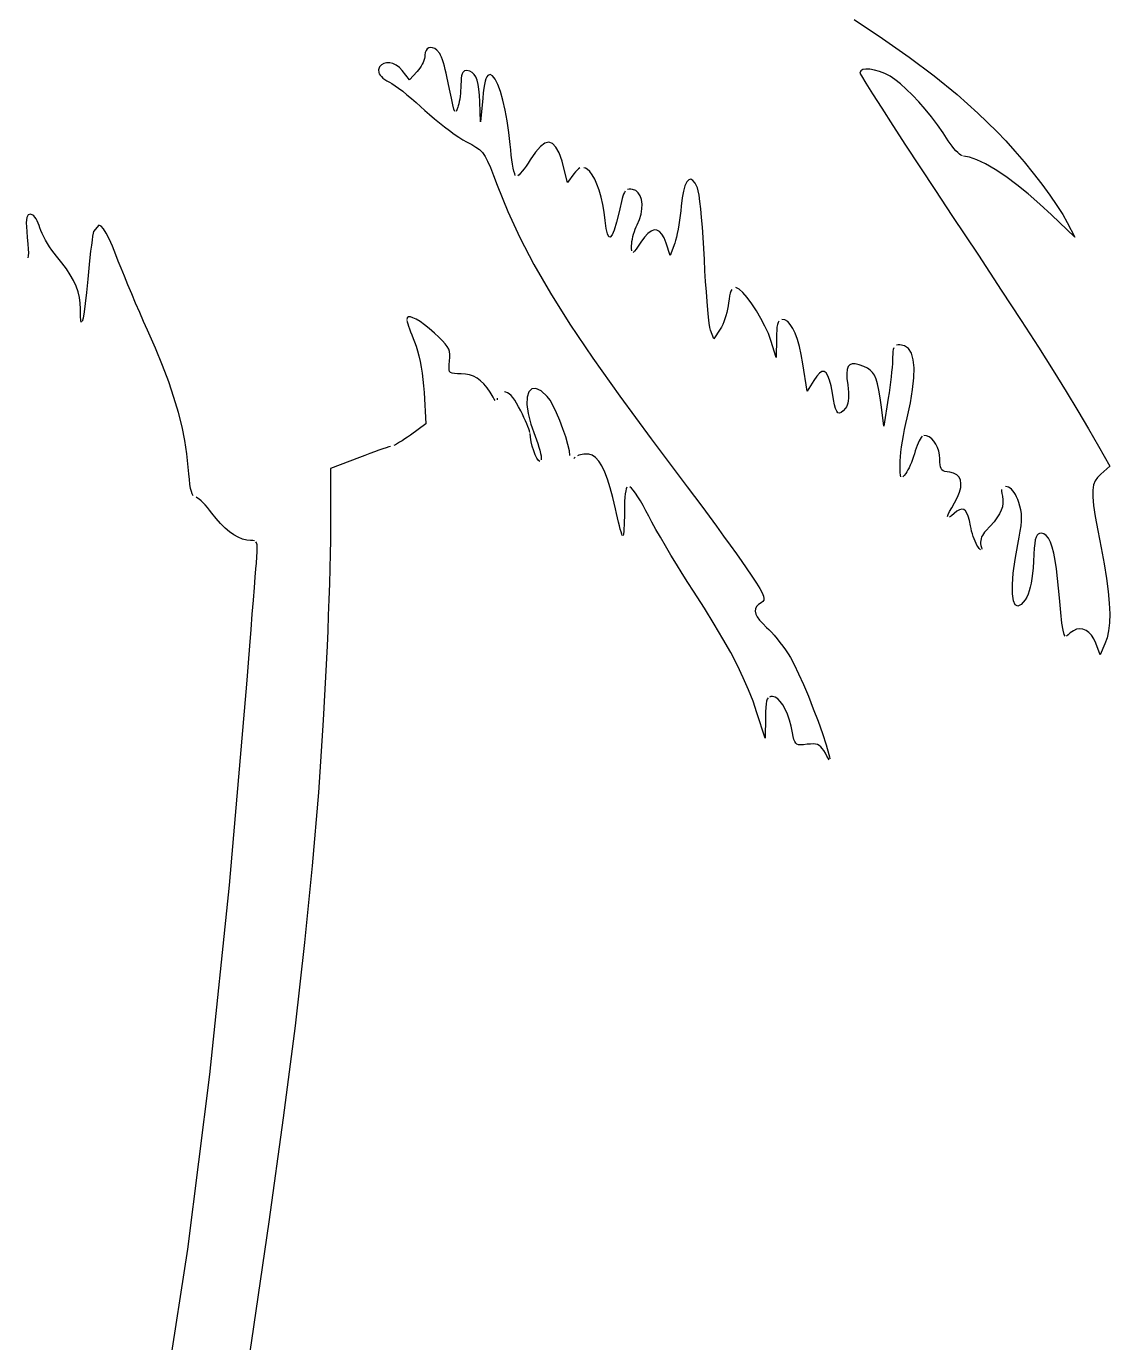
# Model space of a CAD drawing. Extents: x -128 to 128, y -84 to 84.
# Drawn here: x -106.84 to -87.99, y 11.68 to 34.58 of the extents above; entities that cross this region are included whole.
import ezdxf

# ---------------------------------------------------------------- set-up
doc = ezdxf.new("R2010")
doc.units = 0
doc.header["$MEASUREMENT"] = 0
doc.layers.get('0').update_dxf_attribs({"linetype": 'CONTINUOUS'})

msp = doc.modelspace()

# ---------------------------------------------------------------- linework, layer by layer
for p, q in [((-92.438, 34.701), (-91.945, 34.373)), ((-91.945, 34.373), (-91.481, 34.046)), ((-99.903, 34.125), (-99.908, 34.078)), ((-99.889, 34.162), (-99.903, 34.125)), ((-99.868, 34.189), (-99.889, 34.162)), ((-99.841, 34.206), (-99.868, 34.189)), ((-99.81, 34.214), (-99.841, 34.206)), ((-99.775, 34.21), (-99.81, 34.214)), ((-99.738, 34.195), (-99.775, 34.21)), ((-99.701, 34.17), (-99.738, 34.195)), ((-99.651, 34.112), (-99.701, 34.17)), ((-100.666, 33.914), (-100.697, 33.876)), ((-100.624, 33.938), (-100.666, 33.914)), ((-100.575, 33.95), (-100.624, 33.938)), ((-100.521, 33.948), (-100.575, 33.95)), ((-100.464, 33.933), (-100.521, 33.948)), ((-100.407, 33.905), (-100.464, 33.933)), ((-100.352, 33.865), (-100.407, 33.905)), ((-99.956, 33.922), (-99.974, 33.888)), ((-99.939, 33.956), (-99.956, 33.922)), ((-99.926, 33.989), (-99.939, 33.956)), ((-99.916, 34.021), (-99.926, 33.989)), ((-99.91, 34.051), (-99.916, 34.021)), ((-99.908, 34.078), (-99.91, 34.051)), ((-99.636, 34.082), (-99.651, 34.112)), ((-99.62, 34.044), (-99.636, 34.082)), ((-99.603, 33.998), (-99.62, 34.044)), ((-99.586, 33.947), (-99.603, 33.998)), ((-99.57, 33.891), (-99.586, 33.947)), ((-91.481, 34.046), (-91.049, 33.719)), ((-100.697, 33.876), (-100.715, 33.826)), ((-100.715, 33.826), (-100.712, 33.779)), ((-100.712, 33.779), (-100.702, 33.755)), ((-100.702, 33.755), (-100.686, 33.731)), ((-100.686, 33.731), (-100.665, 33.707)), ((-100.665, 33.707), (-100.638, 33.683)), ((-100.638, 33.683), (-100.606, 33.659)), ((-100.302, 33.812), (-100.352, 33.865)), ((-100.177, 33.653), (-100.302, 33.812)), ((-100.042, 33.797), (-100.177, 33.653)), ((-100.018, 33.825), (-100.042, 33.797)), ((-99.995, 33.856), (-100.018, 33.825)), ((-99.974, 33.888), (-99.995, 33.856)), ((-99.553, 33.831), (-99.57, 33.891)), ((-99.538, 33.769), (-99.553, 33.831)), ((-99.525, 33.707), (-99.538, 33.769)), ((-99.481, 33.492), (-99.525, 33.707)), ((-99.275, 33.678), (-99.279, 33.626)), ((-99.27, 33.72), (-99.275, 33.678)), ((-99.262, 33.754), (-99.27, 33.72)), ((-99.251, 33.78), (-99.262, 33.754)), ((-99.221, 33.808), (-99.251, 33.78)), ((-99.177, 33.812), (-99.221, 33.808)), ((-99.129, 33.8), (-99.177, 33.812)), ((-99.088, 33.778), (-99.129, 33.8)), ((-99.053, 33.745), (-99.088, 33.778)), ((-99.024, 33.701), (-99.053, 33.745)), ((-99, 33.644), (-99.024, 33.701)), ((-98.847, 33.671), (-98.861, 33.628)), ((-98.832, 33.704), (-98.847, 33.671)), ((-98.815, 33.726), (-98.832, 33.704)), ((-98.774, 33.743), (-98.815, 33.726)), ((-98.73, 33.722), (-98.774, 33.743)), ((-98.685, 33.663), (-98.73, 33.722)), ((-98.639, 33.569), (-98.685, 33.663)), ((-92.325, 33.807), (-92.338, 33.77)), ((-92.338, 33.77), (-92.312, 33.719)), ((-92.289, 33.829), (-92.325, 33.807)), ((-92.312, 33.719), (-92.237, 33.595)), ((-92.234, 33.839), (-92.289, 33.829)), ((-92.165, 33.836), (-92.234, 33.839)), ((-92.084, 33.821), (-92.165, 33.836)), ((-91.996, 33.795), (-92.084, 33.821)), ((-91.905, 33.759), (-91.996, 33.795)), ((-91.815, 33.713), (-91.905, 33.759)), ((-91.73, 33.658), (-91.815, 33.713)), ((-91.049, 33.719), (-90.649, 33.394)), ((-100.606, 33.659), (-100.569, 33.635)), ((-100.569, 33.635), (-100.526, 33.612)), ((-100.526, 33.612), (-100.482, 33.586)), ((-100.482, 33.586), (-100.428, 33.55)), ((-100.428, 33.55), (-100.365, 33.505)), ((-100.365, 33.505), (-100.295, 33.452)), ((-100.295, 33.452), (-100.22, 33.393)), ((-99.447, 33.33), (-99.481, 33.492)), ((-99.286, 33.465), (-99.29, 33.414)), ((-99.283, 33.515), (-99.286, 33.465)), ((-99.281, 33.564), (-99.283, 33.515)), ((-99.279, 33.626), (-99.281, 33.564)), ((-98.981, 33.573), (-99, 33.644)), ((-98.967, 33.488), (-98.981, 33.573)), ((-98.957, 33.387), (-98.967, 33.488)), ((-98.884, 33.506), (-98.894, 33.426)), ((-98.873, 33.573), (-98.884, 33.506)), ((-98.861, 33.628), (-98.873, 33.573)), ((-98.593, 33.446), (-98.639, 33.569)), ((-98.55, 33.297), (-98.593, 33.446)), ((-92.237, 33.595), (-92.118, 33.406)), ((-91.635, 33.583), (-91.73, 33.658)), ((-91.532, 33.491), (-91.635, 33.583)), ((-91.424, 33.385), (-91.532, 33.491)), ((-100.22, 33.393), (-100.142, 33.328)), ((-100.142, 33.328), (-100.063, 33.26)), ((-100.063, 33.26), (-99.984, 33.19)), ((-99.422, 33.214), (-99.447, 33.33)), ((-99.404, 33.139), (-99.422, 33.214)), ((-99.319, 33.236), (-99.328, 33.202)), ((-99.31, 33.275), (-99.319, 33.236)), ((-99.303, 33.318), (-99.31, 33.275)), ((-99.296, 33.365), (-99.303, 33.318)), ((-99.29, 33.414), (-99.296, 33.365)), ((-98.951, 33.27), (-98.957, 33.387)), ((-98.939, 32.923), (-98.951, 33.27)), ((-98.903, 33.333), (-98.939, 32.923)), ((-98.894, 33.426), (-98.903, 33.333)), ((-98.511, 33.126), (-98.55, 33.297)), ((-92.118, 33.406), (-91.96, 33.158)), ((-91.314, 33.267), (-91.424, 33.385)), ((-91.204, 33.14), (-91.314, 33.267)), ((-90.649, 33.394), (-90.285, 33.072)), ((-99.984, 33.19), (-99.907, 33.119)), ((-99.907, 33.119), (-99.828, 33.048)), ((-99.828, 33.048), (-99.744, 32.975)), ((-99.744, 32.975), (-99.657, 32.903)), ((-99.39, 33.099), (-99.404, 33.139)), ((-99.354, 33.132), (-99.367, 33.102)), ((-99.337, 33.175), (-99.354, 33.132)), ((-99.328, 33.202), (-99.337, 33.175)), ((-98.475, 32.938), (-98.511, 33.126)), ((-91.96, 33.158), (-91.767, 32.859)), ((-91.095, 33.007), (-91.204, 33.14)), ((-90.99, 32.869), (-91.095, 33.007)), ((-90.285, 33.072), (-89.956, 32.755)), ((-99.657, 32.903), (-99.569, 32.834)), ((-99.569, 32.834), (-99.482, 32.768)), ((-99.482, 32.768), (-99.398, 32.707)), ((-98.446, 32.737), (-98.475, 32.938)), ((-91.767, 32.859), (-91.544, 32.516)), ((-90.891, 32.73), (-90.99, 32.869)), ((-89.956, 32.755), (-89.802, 32.592)), ((-99.398, 32.707), (-99.319, 32.654)), ((-99.319, 32.654), (-99.247, 32.609)), ((-99.247, 32.609), (-99.185, 32.574)), ((-99.185, 32.574), (-99.094, 32.526)), ((-99.094, 32.526), (-99.02, 32.483)), ((-98.424, 32.528), (-98.446, 32.737)), ((-98.415, 32.434), (-98.424, 32.528)), ((-97.822, 32.551), (-97.898, 32.493)), ((-97.752, 32.569), (-97.822, 32.551)), ((-97.688, 32.546), (-97.752, 32.569)), ((-97.629, 32.483), (-97.688, 32.546)), ((-90.801, 32.592), (-90.891, 32.73)), ((-90.769, 32.544), (-90.801, 32.592)), ((-90.736, 32.498), (-90.769, 32.544)), ((-89.802, 32.592), (-89.642, 32.413)), ((-99.02, 32.483), (-98.96, 32.438)), ((-98.96, 32.438), (-98.908, 32.385)), ((-98.908, 32.385), (-98.862, 32.32)), ((-98.862, 32.32), (-98.817, 32.236)), ((-98.405, 32.344), (-98.415, 32.434)), ((-98.393, 32.261), (-98.405, 32.344)), ((-97.982, 32.395), (-98.074, 32.258)), ((-97.898, 32.493), (-97.982, 32.395)), ((-97.574, 32.379), (-97.629, 32.483)), ((-97.522, 32.234), (-97.574, 32.379)), ((-91.544, 32.516), (-91.294, 32.136)), ((-90.703, 32.457), (-90.736, 32.498)), ((-90.67, 32.419), (-90.703, 32.457)), ((-90.638, 32.387), (-90.67, 32.419)), ((-90.608, 32.36), (-90.638, 32.387)), ((-90.581, 32.341), (-90.608, 32.36)), ((-90.557, 32.328), (-90.581, 32.341)), ((-90.433, 32.308), (-90.537, 32.324)), ((-90.304, 32.262), (-90.433, 32.308)), ((-89.642, 32.413), (-89.481, 32.223)), ((-98.817, 32.236), (-98.769, 32.128)), ((-98.769, 32.128), (-98.714, 31.99)), ((-98.382, 32.184), (-98.393, 32.261)), ((-98.37, 32.117), (-98.382, 32.184)), ((-98.358, 32.061), (-98.37, 32.117)), ((-98.346, 32.017), (-98.358, 32.061)), ((-98.213, 32.061), (-98.243, 32.026)), ((-98.18, 32.102), (-98.213, 32.061)), ((-98.146, 32.149), (-98.18, 32.102)), ((-98.11, 32.201), (-98.146, 32.149)), ((-98.074, 32.258), (-98.11, 32.201)), ((-97.472, 32.047), (-97.522, 32.234)), ((-97.259, 32.082), (-97.285, 32.052)), ((-97.235, 32.103), (-97.259, 32.082)), ((-97.212, 32.118), (-97.235, 32.103)), ((-97.116, 32.113), (-97.142, 32.123)), ((-97.087, 32.097), (-97.116, 32.113)), ((-97.041, 32.058), (-97.087, 32.097)), ((-91.294, 32.136), (-91.024, 31.727)), ((-90.153, 32.188), (-90.304, 32.262)), ((-89.985, 32.089), (-90.153, 32.188)), ((-89.802, 31.968), (-89.985, 32.089)), ((-89.481, 32.223), (-89.323, 32.028)), ((-98.714, 31.99), (-98.648, 31.817)), ((-98.335, 31.987), (-98.346, 32.017)), ((-98.27, 32), (-98.293, 31.981)), ((-98.243, 32.026), (-98.27, 32)), ((-97.429, 31.865), (-97.472, 32.047)), ((-97.315, 32.015), (-97.429, 31.865)), ((-97.285, 32.052), (-97.315, 32.015)), ((-96.997, 32.001), (-97.041, 32.058)), ((-96.954, 31.926), (-96.997, 32.001)), ((-96.914, 31.835), (-96.954, 31.926)), ((-96.877, 31.73), (-96.914, 31.835)), ((-95.352, 31.875), (-95.383, 31.81)), ((-95.318, 31.913), (-95.352, 31.875)), ((-95.282, 31.923), (-95.318, 31.913)), ((-95.244, 31.903), (-95.282, 31.923)), ((-95.205, 31.852), (-95.244, 31.903)), ((-95.166, 31.771), (-95.205, 31.852)), ((-89.609, 31.826), (-89.802, 31.968)), ((-89.323, 32.028), (-89.172, 31.834)), ((-89.172, 31.834), (-89.034, 31.645)), ((-98.648, 31.817), (-98.464, 31.363)), ((-96.843, 31.613), (-96.877, 31.73)), ((-96.814, 31.485), (-96.843, 31.613)), ((-96.463, 31.629), (-96.474, 31.587)), ((-96.451, 31.664), (-96.463, 31.629)), ((-96.437, 31.692), (-96.451, 31.664)), ((-96.422, 31.714), (-96.437, 31.692)), ((-96.357, 31.747), (-96.382, 31.741)), ((-96.328, 31.747), (-96.357, 31.747)), ((-96.294, 31.744), (-96.328, 31.747)), ((-96.239, 31.726), (-96.294, 31.744)), ((-96.195, 31.688), (-96.239, 31.726)), ((-96.162, 31.635), (-96.195, 31.688)), ((-96.141, 31.568), (-96.162, 31.635)), ((-95.409, 31.717), (-95.431, 31.598)), ((-95.383, 31.81), (-95.409, 31.717)), ((-95.153, 31.722), (-95.166, 31.771)), ((-95.138, 31.643), (-95.153, 31.722)), ((-95.124, 31.537), (-95.138, 31.643)), ((-91.024, 31.727), (-90.738, 31.294)), ((-89.409, 31.666), (-89.609, 31.826)), ((-89.206, 31.49), (-89.409, 31.666)), ((-89.034, 31.645), (-88.912, 31.468)), ((-96.79, 31.349), (-96.814, 31.485)), ((-96.474, 31.587), (-96.528, 31.355)), ((-96.146, 31.316), (-96.132, 31.406)), ((-96.13, 31.491), (-96.141, 31.568)), ((-96.132, 31.406), (-96.13, 31.491)), ((-95.455, 31.374), (-95.465, 31.292)), ((-95.448, 31.453), (-95.455, 31.374)), ((-95.431, 31.598), (-95.448, 31.453)), ((-95.109, 31.406), (-95.124, 31.537)), ((-95.094, 31.256), (-95.109, 31.406)), ((-89.003, 31.302), (-89.206, 31.49)), ((-88.912, 31.468), (-88.81, 31.307)), ((-106.842, 31.216), (-106.844, 31.163)), ((-106.844, 31.163), (-106.841, 31.096)), ((-106.836, 31.255), (-106.842, 31.216)), ((-106.813, 31.302), (-106.836, 31.255)), ((-106.771, 31.314), (-106.813, 31.302)), ((-106.733, 31.3), (-106.771, 31.314)), ((-106.713, 31.283), (-106.733, 31.3)), ((-106.693, 31.26), (-106.713, 31.283)), ((-106.674, 31.231), (-106.693, 31.26)), ((-106.655, 31.198), (-106.674, 31.231)), ((-106.637, 31.161), (-106.655, 31.198)), ((-106.62, 31.119), (-106.637, 31.161)), ((-98.464, 31.363), (-98.255, 30.908)), ((-96.771, 31.206), (-96.79, 31.349)), ((-96.753, 31.067), (-96.771, 31.206)), ((-96.575, 31.173), (-96.617, 31.039)), ((-96.528, 31.355), (-96.575, 31.173)), ((-96.213, 31.132), (-96.173, 31.224)), ((-96.173, 31.224), (-96.146, 31.316)), ((-95.477, 31.21), (-95.49, 31.13)), ((-95.465, 31.292), (-95.477, 31.21)), ((-95.08, 31.089), (-95.094, 31.256)), ((-90.738, 31.294), (-90.278, 30.601)), ((-88.602, 30.914), (-89.003, 31.302)), ((-88.81, 31.307), (-88.733, 31.17)), ((-88.733, 31.17), (-88.602, 30.914)), ((-106.841, 31.096), (-106.836, 31.012)), ((-106.836, 31.012), (-106.827, 30.911)), ((-106.606, 31.075), (-106.62, 31.119)), ((-106.589, 31.028), (-106.606, 31.075)), ((-106.567, 30.976), (-106.589, 31.028)), ((-106.54, 30.92), (-106.567, 30.976)), ((-106.509, 30.862), (-106.54, 30.92)), ((-105.69, 30.931), (-105.7, 30.86)), ((-105.681, 30.983), (-105.69, 30.931)), ((-105.674, 31.015), (-105.681, 30.983)), ((-105.582, 31.123), (-105.674, 31.015)), ((-105.543, 31.104), (-105.582, 31.123)), ((-105.5, 31.058), (-105.543, 31.104)), ((-105.452, 30.986), (-105.5, 31.058)), ((-105.4, 30.886), (-105.452, 30.986)), ((-96.733, 30.971), (-96.753, 31.067)), ((-96.71, 30.92), (-96.733, 30.971)), ((-96.683, 30.913), (-96.71, 30.92)), ((-96.652, 30.953), (-96.683, 30.913)), ((-96.617, 31.039), (-96.652, 30.953)), ((-96.298, 30.881), (-96.289, 30.924)), ((-96.289, 30.924), (-96.277, 30.969)), ((-96.277, 30.969), (-96.263, 31.012)), ((-96.263, 31.012), (-96.248, 31.055)), ((-96.248, 31.055), (-96.231, 31.095)), ((-96.231, 31.095), (-96.213, 31.132)), ((-96.086, 30.915), (-96.149, 30.83)), ((-96.027, 30.979), (-96.086, 30.915)), ((-95.972, 31.02), (-96.027, 30.979)), ((-95.92, 31.04), (-95.972, 31.02)), ((-95.872, 31.038), (-95.92, 31.04)), ((-95.828, 31.014), (-95.872, 31.038)), ((-95.786, 30.968), (-95.828, 31.014)), ((-95.748, 30.901), (-95.786, 30.968)), ((-95.533, 30.915), (-95.548, 30.858)), ((-95.518, 30.98), (-95.533, 30.915)), ((-95.503, 31.052), (-95.518, 30.98)), ((-95.49, 31.13), (-95.503, 31.052)), ((-95.067, 30.909), (-95.08, 31.089)), ((-106.827, 30.911), (-106.817, 30.798)), ((-106.817, 30.798), (-106.81, 30.708)), ((-106.81, 30.708), (-106.808, 30.64)), ((-106.475, 30.803), (-106.509, 30.862)), ((-106.438, 30.745), (-106.475, 30.803)), ((-106.4, 30.688), (-106.438, 30.745)), ((-106.36, 30.635), (-106.4, 30.688)), ((-105.711, 30.773), (-105.724, 30.673)), ((-105.7, 30.86), (-105.711, 30.773)), ((-105.344, 30.759), (-105.4, 30.886)), ((-105.284, 30.605), (-105.344, 30.759)), ((-98.255, 30.908), (-98.011, 30.439)), ((-96.312, 30.767), (-96.31, 30.801)), ((-96.312, 30.715), (-96.312, 30.767)), ((-96.31, 30.676), (-96.312, 30.715)), ((-96.31, 30.801), (-96.306, 30.84)), ((-96.306, 30.84), (-96.298, 30.881)), ((-96.235, 30.706), (-96.264, 30.669)), ((-96.198, 30.759), (-96.235, 30.706)), ((-96.149, 30.83), (-96.198, 30.759)), ((-95.713, 30.812), (-95.748, 30.901)), ((-95.64, 30.593), (-95.713, 30.812)), ((-95.562, 30.812), (-95.64, 30.593)), ((-95.548, 30.858), (-95.562, 30.812)), ((-95.055, 30.72), (-95.067, 30.909)), ((-95.045, 30.524), (-95.055, 30.72)), ((-106.81, 30.591), (-106.818, 30.558)), ((-106.808, 30.64), (-106.81, 30.591)), ((-106.321, 30.586), (-106.36, 30.635)), ((-106.227, 30.471), (-106.321, 30.586)), ((-106.146, 30.363), (-106.227, 30.471)), ((-105.736, 30.561), (-105.749, 30.44)), ((-105.724, 30.673), (-105.736, 30.561)), ((-105.244, 30.499), (-105.284, 30.605)), ((-105.195, 30.374), (-105.244, 30.499)), ((-96.264, 30.669), (-96.284, 30.648)), ((-95.035, 30.33), (-95.045, 30.524)), ((-90.278, 30.601), (-89.879, 29.995)), ((-106.078, 30.258), (-106.146, 30.363)), ((-106.021, 30.158), (-106.078, 30.258)), ((-105.762, 30.313), (-105.775, 30.182)), ((-105.749, 30.44), (-105.762, 30.313)), ((-105.138, 30.235), (-105.195, 30.374)), ((-105.076, 30.084), (-105.138, 30.235)), ((-98.011, 30.439), (-97.724, 29.942)), ((-95.024, 30.141), (-95.035, 30.33)), ((-105.976, 30.06), (-106.021, 30.158)), ((-105.942, 29.963), (-105.976, 30.06)), ((-105.775, 30.182), (-105.797, 29.952)), ((-105.01, 29.927), (-105.076, 30.084)), ((-95.011, 29.963), (-95.024, 30.141)), ((-94.57, 30.004), (-94.584, 29.976)), ((-94.442, 30.012), (-94.496, 30.04)), ((-94.376, 29.952), (-94.442, 30.012)), ((-105.919, 29.865), (-105.942, 29.963)), ((-105.905, 29.767), (-105.919, 29.865)), ((-105.797, 29.952), (-105.819, 29.762)), ((-104.941, 29.766), (-105.01, 29.927)), ((-97.724, 29.942), (-97.385, 29.404)), ((-94.999, 29.797), (-95.011, 29.963)), ((-94.986, 29.649), (-94.999, 29.797)), ((-94.624, 29.773), (-94.631, 29.719)), ((-94.615, 29.838), (-94.624, 29.773)), ((-94.606, 29.893), (-94.615, 29.838)), ((-94.596, 29.939), (-94.606, 29.893)), ((-94.584, 29.976), (-94.596, 29.939)), ((-94.3, 29.864), (-94.376, 29.952)), ((-94.22, 29.756), (-94.3, 29.864)), ((-89.879, 29.995), (-89.533, 29.466)), ((-105.9, 29.667), (-105.905, 29.767)), ((-105.898, 29.538), (-105.9, 29.667)), ((-105.838, 29.613), (-105.856, 29.507)), ((-105.819, 29.762), (-105.838, 29.613)), ((-104.871, 29.605), (-104.941, 29.766)), ((-104.802, 29.448), (-104.871, 29.605)), ((-94.973, 29.522), (-94.986, 29.649)), ((-94.671, 29.548), (-94.688, 29.493)), ((-94.655, 29.605), (-94.671, 29.548)), ((-94.642, 29.662), (-94.655, 29.605)), ((-94.631, 29.719), (-94.642, 29.662)), ((-94.139, 29.633), (-94.22, 29.756)), ((-94.061, 29.501), (-94.139, 29.633)), ((-105.893, 29.459), (-105.898, 29.538)), ((-105.883, 29.428), (-105.893, 29.459)), ((-105.856, 29.507), (-105.871, 29.445)), ((-104.735, 29.298), (-104.802, 29.448)), ((-100.216, 29.512), (-100.223, 29.482)), ((-100.221, 29.466), (-100.215, 29.442)), ((-100.195, 29.528), (-100.216, 29.512)), ((-100.215, 29.442), (-100.205, 29.408)), ((-100.205, 29.408), (-100.191, 29.368)), ((-100.161, 29.528), (-100.195, 29.528)), ((-100.191, 29.368), (-100.175, 29.321)), ((-100.175, 29.321), (-100.157, 29.269)), ((-100.116, 29.514), (-100.161, 29.528)), ((-100.059, 29.487), (-100.116, 29.514)), ((-99.993, 29.446), (-100.059, 29.487)), ((-99.918, 29.392), (-99.993, 29.446)), ((-99.834, 29.325), (-99.918, 29.392)), ((-99.744, 29.247), (-99.834, 29.325)), ((-97.385, 29.404), (-96.986, 28.811)), ((-94.96, 29.418), (-94.973, 29.522)), ((-94.948, 29.342), (-94.96, 29.418)), ((-94.937, 29.297), (-94.948, 29.342)), ((-94.768, 29.316), (-94.88, 29.144)), ((-94.748, 29.351), (-94.768, 29.316)), ((-94.727, 29.393), (-94.748, 29.351)), ((-94.707, 29.441), (-94.727, 29.393)), ((-94.688, 29.493), (-94.707, 29.441)), ((-93.991, 29.367), (-94.061, 29.501)), ((-93.931, 29.236), (-93.991, 29.367)), ((-93.782, 29.35), (-93.787, 29.296)), ((-93.774, 29.394), (-93.782, 29.35)), ((-93.764, 29.429), (-93.774, 29.394)), ((-93.751, 29.454), (-93.764, 29.429)), ((-93.645, 29.475), (-93.695, 29.485)), ((-93.596, 29.445), (-93.645, 29.475)), ((-93.55, 29.396), (-93.596, 29.445)), ((-93.507, 29.328), (-93.55, 29.396)), ((-93.466, 29.242), (-93.507, 29.328)), ((-89.533, 29.466), (-89.234, 29.003)), ((-104.596, 28.983), (-104.735, 29.298)), ((-100.157, 29.269), (-100.136, 29.213)), ((-100.136, 29.213), (-100.113, 29.154)), ((-100.113, 29.154), (-100.09, 29.093)), ((-100.09, 29.093), (-100.063, 29.019)), ((-99.665, 29.175), (-99.744, 29.247)), ((-99.602, 29.114), (-99.665, 29.175)), ((-99.553, 29.061), (-99.602, 29.114)), ((-94.88, 29.144), (-94.937, 29.297)), ((-93.887, 29.115), (-93.931, 29.236)), ((-93.797, 28.823), (-93.887, 29.115)), ((-93.793, 29.154), (-93.797, 28.823)), ((-93.791, 29.23), (-93.793, 29.154)), ((-93.787, 29.296), (-93.791, 29.23)), ((-93.428, 29.136), (-93.466, 29.242)), ((-93.393, 29.013), (-93.428, 29.136)), ((-104.473, 28.684), (-104.596, 28.983)), ((-100.063, 29.019), (-100.037, 28.938)), ((-100.037, 28.938), (-100.014, 28.848)), ((-99.518, 29.014), (-99.553, 29.061)), ((-99.493, 28.969), (-99.518, 29.014)), ((-99.478, 28.924), (-99.493, 28.969)), ((-99.472, 28.876), (-99.478, 28.924)), ((-99.472, 28.823), (-99.472, 28.876)), ((-93.362, 28.871), (-93.393, 29.013)), ((-93.333, 28.712), (-93.362, 28.871)), ((-91.769, 28.879), (-91.77, 28.825)), ((-91.766, 28.923), (-91.769, 28.879)), ((-91.76, 28.959), (-91.766, 28.923)), ((-91.751, 28.988), (-91.76, 28.959)), ((-91.676, 29.042), (-91.702, 29.036)), ((-91.646, 29.043), (-91.676, 29.042)), ((-91.561, 29.027), (-91.646, 29.043)), ((-91.494, 28.977), (-91.561, 29.027)), ((-91.444, 28.896), (-91.494, 28.977)), ((-91.412, 28.783), (-91.444, 28.896)), ((-89.234, 29.003), (-88.975, 28.594)), ((-104.366, 28.399), (-104.473, 28.684)), ((-100.014, 28.848), (-99.993, 28.753)), ((-99.993, 28.753), (-99.974, 28.652)), ((-99.974, 28.652), (-99.957, 28.547)), ((-99.488, 28.645), (-99.485, 28.696)), ((-99.486, 28.607), (-99.488, 28.645)), ((-99.485, 28.696), (-99.478, 28.762)), ((-99.478, 28.762), (-99.472, 28.823)), ((-96.986, 28.811), (-96.519, 28.151)), ((-93.257, 28.234), (-93.333, 28.712)), ((-92.543, 28.663), (-92.56, 28.613)), ((-92.514, 28.696), (-92.543, 28.663)), ((-92.474, 28.711), (-92.514, 28.696)), ((-92.42, 28.71), (-92.474, 28.711)), ((-92.352, 28.693), (-92.42, 28.71)), ((-92.27, 28.663), (-92.352, 28.693)), ((-92.21, 28.635), (-92.27, 28.663)), ((-92.16, 28.603), (-92.21, 28.635)), ((-91.78, 28.648), (-91.788, 28.569)), ((-91.775, 28.718), (-91.78, 28.648)), ((-91.771, 28.778), (-91.775, 28.718)), ((-91.77, 28.825), (-91.771, 28.778)), ((-91.397, 28.639), (-91.412, 28.783)), ((-91.401, 28.466), (-91.397, 28.639)), ((-104.274, 28.127), (-104.366, 28.399)), ((-99.957, 28.547), (-99.943, 28.438)), ((-99.943, 28.438), (-99.932, 28.327)), ((-99.478, 28.579), (-99.486, 28.607)), ((-99.46, 28.56), (-99.478, 28.579)), ((-99.433, 28.548), (-99.46, 28.56)), ((-99.394, 28.542), (-99.433, 28.548)), ((-99.342, 28.539), (-99.394, 28.542)), ((-99.275, 28.539), (-99.342, 28.539)), ((-99.201, 28.534), (-99.275, 28.539)), ((-99.13, 28.52), (-99.201, 28.534)), ((-99.064, 28.496), (-99.13, 28.52)), ((-99.001, 28.462), (-99.064, 28.496)), ((-98.941, 28.418), (-99.001, 28.462)), ((-98.883, 28.362), (-98.941, 28.418)), ((-93.142, 28.423), (-93.257, 28.234)), ((-93.091, 28.498), (-93.142, 28.423)), ((-93.044, 28.549), (-93.091, 28.498)), ((-93.001, 28.575), (-93.044, 28.549)), ((-92.963, 28.577), (-93.001, 28.575)), ((-92.927, 28.553), (-92.963, 28.577)), ((-92.896, 28.503), (-92.927, 28.553)), ((-92.867, 28.429), (-92.896, 28.503)), ((-92.842, 28.328), (-92.867, 28.429)), ((-92.56, 28.613), (-92.567, 28.544)), ((-92.567, 28.544), (-92.564, 28.455)), ((-92.564, 28.455), (-92.552, 28.345)), ((-92.119, 28.563), (-92.16, 28.603)), ((-92.085, 28.512), (-92.119, 28.563)), ((-92.056, 28.446), (-92.085, 28.512)), ((-92.032, 28.361), (-92.056, 28.446)), ((-91.797, 28.483), (-91.808, 28.393)), ((-91.788, 28.569), (-91.797, 28.483)), ((-91.422, 28.262), (-91.401, 28.466)), ((-88.975, 28.594), (-88.748, 28.228)), ((-99.932, 28.327), (-99.923, 28.214)), ((-99.923, 28.214), (-99.891, 27.669)), ((-98.827, 28.296), (-98.883, 28.362)), ((-98.773, 28.218), (-98.827, 28.296)), ((-98.719, 28.129), (-98.773, 28.218)), ((-98.498, 28.219), (-98.525, 28.223)), ((-98.469, 28.208), (-98.498, 28.219)), ((-98.44, 28.188), (-98.469, 28.208)), ((-98.41, 28.16), (-98.44, 28.188)), ((-98.099, 28.226), (-98.128, 28.134)), ((-98.049, 28.277), (-98.099, 28.226)), ((-97.978, 28.284), (-98.049, 28.277)), ((-97.887, 28.241), (-97.978, 28.284)), ((-97.779, 28.144), (-97.887, 28.241)), ((-92.819, 28.203), (-92.842, 28.328)), ((-92.801, 28.09), (-92.819, 28.203)), ((-92.552, 28.345), (-92.544, 28.278)), ((-92.544, 28.278), (-92.539, 28.217)), ((-92.539, 28.217), (-92.537, 28.161)), ((-92.009, 28.253), (-92.032, 28.361)), ((-91.988, 28.119), (-92.009, 28.253)), ((-91.832, 28.207), (-91.846, 28.116)), ((-91.819, 28.3), (-91.832, 28.207)), ((-91.808, 28.393), (-91.819, 28.3)), ((-91.46, 28.03), (-91.422, 28.262)), ((-88.748, 28.228), (-88.545, 27.894)), ((-104.197, 27.867), (-104.274, 28.127)), ((-98.701, 28.096), (-98.719, 28.129)), ((-98.686, 28.071), (-98.701, 28.096)), ((-98.648, 28.113), (-98.649, 28.085)), ((-98.379, 28.124), (-98.41, 28.16)), ((-98.346, 28.08), (-98.379, 28.124)), ((-98.313, 28.027), (-98.346, 28.08)), ((-98.278, 27.966), (-98.313, 28.027)), ((-98.241, 27.896), (-98.278, 27.966)), ((-98.128, 28.134), (-98.132, 28.006)), ((-98.132, 28.006), (-98.112, 27.847)), ((-97.731, 28.079), (-97.779, 28.144)), ((-97.676, 27.981), (-97.731, 28.079)), ((-97.618, 27.859), (-97.676, 27.981)), ((-96.519, 28.151), (-95.974, 27.408)), ((-92.783, 28), (-92.801, 28.09)), ((-92.764, 27.933), (-92.783, 28)), ((-92.59, 27.94), (-92.63, 27.895)), ((-92.573, 27.964), (-92.59, 27.94)), ((-92.56, 27.993), (-92.573, 27.964)), ((-92.55, 28.027), (-92.56, 27.993)), ((-92.543, 28.066), (-92.55, 28.027)), ((-92.539, 28.111), (-92.543, 28.066)), ((-92.537, 28.161), (-92.539, 28.111)), ((-91.965, 27.955), (-91.988, 28.119)), ((-91.922, 27.624), (-91.965, 27.955)), ((-91.846, 28.116), (-91.922, 27.624)), ((-91.517, 27.77), (-91.46, 28.03)), ((-104.134, 27.618), (-104.197, 27.867)), ((-98.212, 27.836), (-98.241, 27.896)), ((-98.185, 27.777), (-98.212, 27.836)), ((-98.159, 27.721), (-98.185, 27.777)), ((-98.136, 27.669), (-98.159, 27.721)), ((-98.112, 27.847), (-98.066, 27.662)), ((-97.56, 27.723), (-97.618, 27.859)), ((-97.506, 27.58), (-97.56, 27.723)), ((-92.743, 27.887), (-92.764, 27.933)), ((-92.721, 27.861), (-92.743, 27.887)), ((-92.695, 27.855), (-92.721, 27.861)), ((-92.665, 27.866), (-92.695, 27.855)), ((-92.63, 27.895), (-92.665, 27.866)), ((-91.54, 27.671), (-91.517, 27.77)), ((-88.545, 27.894), (-88.361, 27.58)), ((-104.085, 27.377), (-104.134, 27.618)), ((-99.891, 27.669), (-100.161, 27.473)), ((-98.117, 27.621), (-98.136, 27.669)), ((-98.1, 27.58), (-98.117, 27.621)), ((-98.088, 27.545), (-98.1, 27.58)), ((-98.08, 27.518), (-98.088, 27.545)), ((-98.073, 27.433), (-98.078, 27.501)), ((-98.066, 27.662), (-97.991, 27.455)), ((-97.457, 27.439), (-97.506, 27.58)), ((-91.58, 27.467), (-91.561, 27.57)), ((-91.561, 27.57), (-91.54, 27.671)), ((-88.361, 27.58), (-88.188, 27.277)), ((-104.049, 27.143), (-104.085, 27.377)), ((-100.584, 27.251), (-100.641, 27.231)), ((-100.538, 27.265), (-100.584, 27.251)), ((-100.505, 27.274), (-100.538, 27.265)), ((-100.422, 27.304), (-100.45, 27.289)), ((-100.387, 27.323), (-100.422, 27.304)), ((-100.348, 27.347), (-100.387, 27.323)), ((-100.305, 27.374), (-100.348, 27.347)), ((-100.258, 27.405), (-100.305, 27.374)), ((-100.21, 27.438), (-100.258, 27.405)), ((-100.161, 27.473), (-100.21, 27.438)), ((-98.059, 27.357), (-98.073, 27.433)), ((-98.039, 27.277), (-98.059, 27.357)), ((-98.014, 27.2), (-98.039, 27.277)), ((-97.991, 27.455), (-97.965, 27.39)), ((-97.965, 27.39), (-97.943, 27.326)), ((-97.943, 27.326), (-97.923, 27.264)), ((-97.923, 27.264), (-97.908, 27.207)), ((-97.419, 27.309), (-97.457, 27.439)), ((-97.393, 27.197), (-97.419, 27.309)), ((-95.974, 27.408), (-95.344, 26.57)), ((-91.625, 27.177), (-91.613, 27.268)), ((-91.613, 27.268), (-91.598, 27.366)), ((-91.598, 27.366), (-91.58, 27.467)), ((-91.345, 27.292), (-91.36, 27.246)), ((-91.328, 27.333), (-91.345, 27.292)), ((-91.31, 27.371), (-91.328, 27.333)), ((-91.292, 27.403), (-91.31, 27.371)), ((-91.274, 27.43), (-91.292, 27.403)), ((-91.256, 27.45), (-91.274, 27.43)), ((-91.178, 27.459), (-91.225, 27.466)), ((-91.133, 27.439), (-91.178, 27.459)), ((-91.09, 27.407), (-91.133, 27.439)), ((-91.051, 27.365), (-91.09, 27.407)), ((-91.018, 27.315), (-91.051, 27.365)), ((-90.989, 27.257), (-91.018, 27.315)), ((-90.968, 27.194), (-90.989, 27.257)), ((-88.188, 27.277), (-87.993, 26.929)), ((-104.027, 26.914), (-104.049, 27.143)), ((-101.045, 27.083), (-101.548, 26.889)), ((-100.954, 27.118), (-101.045, 27.083)), ((-100.867, 27.151), (-100.954, 27.118)), ((-100.784, 27.181), (-100.867, 27.151)), ((-100.709, 27.208), (-100.784, 27.181)), ((-100.641, 27.231), (-100.709, 27.208)), ((-97.987, 27.13), (-98.014, 27.2)), ((-97.96, 27.071), (-97.987, 27.13)), ((-97.933, 27.03), (-97.96, 27.071)), ((-97.91, 27.011), (-97.933, 27.03)), ((-97.908, 27.207), (-97.896, 27.154)), ((-97.896, 27.154), (-97.888, 27.108)), ((-97.888, 27.108), (-97.885, 27.069)), ((-97.885, 27.069), (-97.886, 27.039)), ((-97.384, 27.114), (-97.393, 27.197)), ((-97.293, 27.085), (-97.315, 27.067)), ((-97.227, 27.12), (-97.252, 27.11)), ((-97.2, 27.129), (-97.227, 27.12)), ((-97.172, 27.135), (-97.2, 27.129)), ((-97.142, 27.14), (-97.172, 27.135)), ((-97.113, 27.142), (-97.142, 27.14)), ((-97.084, 27.142), (-97.113, 27.142)), ((-97.057, 27.14), (-97.084, 27.142)), ((-96.997, 27.121), (-97.057, 27.14)), ((-96.939, 27.08), (-96.997, 27.121)), ((-96.884, 27.018), (-96.939, 27.08)), ((-91.64, 27.021), (-91.634, 27.093)), ((-91.634, 27.093), (-91.625, 27.177)), ((-91.424, 27.046), (-91.444, 26.996)), ((-91.406, 27.097), (-91.424, 27.046)), ((-91.389, 27.148), (-91.406, 27.097)), ((-91.375, 27.198), (-91.389, 27.148)), ((-91.36, 27.246), (-91.375, 27.198)), ((-90.955, 27.126), (-90.968, 27.194)), ((-90.95, 27.056), (-90.955, 27.126)), ((-90.949, 27), (-90.95, 27.056)), ((-104.017, 26.799), (-104.027, 26.914)), ((-104.007, 26.699), (-104.017, 26.799)), ((-101.548, 26.889), (-101.548, 26.027)), ((-96.83, 26.935), (-96.884, 27.018)), ((-96.779, 26.829), (-96.83, 26.935)), ((-96.73, 26.703), (-96.779, 26.829)), ((-91.641, 26.962), (-91.64, 27.021)), ((-91.641, 26.882), (-91.641, 26.962)), ((-91.639, 26.82), (-91.641, 26.882)), ((-91.635, 26.775), (-91.639, 26.82)), ((-91.543, 26.804), (-91.571, 26.769)), ((-91.525, 26.831), (-91.543, 26.804)), ((-91.505, 26.865), (-91.525, 26.831)), ((-91.485, 26.904), (-91.505, 26.865)), ((-91.464, 26.948), (-91.485, 26.904)), ((-91.444, 26.996), (-91.464, 26.948)), ((-90.945, 26.954), (-90.949, 27)), ((-90.938, 26.918), (-90.945, 26.954)), ((-90.927, 26.889), (-90.938, 26.918)), ((-90.911, 26.867), (-90.927, 26.889)), ((-90.888, 26.851), (-90.911, 26.867)), ((-90.859, 26.839), (-90.888, 26.851)), ((-90.822, 26.83), (-90.859, 26.839)), ((-90.776, 26.824), (-90.822, 26.83)), ((-90.708, 26.809), (-90.776, 26.824)), ((-90.654, 26.781), (-90.708, 26.809)), ((-88.147, 26.793), (-88.204, 26.736)), ((-87.993, 26.929), (-88.147, 26.793)), ((-103.997, 26.615), (-104.007, 26.699)), ((-103.985, 26.545), (-103.997, 26.615)), ((-96.682, 26.554), (-96.73, 26.703)), ((-96.315, 26.55), (-96.341, 26.574)), ((-95.344, 26.57), (-95.22, 26.406)), ((-91.63, 26.747), (-91.635, 26.775)), ((-91.571, 26.769), (-91.592, 26.745)), ((-90.615, 26.741), (-90.654, 26.781)), ((-90.59, 26.69), (-90.615, 26.741)), ((-90.581, 26.628), (-90.59, 26.69)), ((-90.586, 26.557), (-90.581, 26.628)), ((-89.776, 26.573), (-89.807, 26.578)), ((-89.751, 26.565), (-89.776, 26.573)), ((-89.727, 26.551), (-89.751, 26.565)), ((-88.275, 26.606), (-88.289, 26.516)), ((-88.246, 26.677), (-88.275, 26.606)), ((-88.204, 26.736), (-88.246, 26.677)), ((-103.972, 26.489), (-103.985, 26.545)), ((-103.958, 26.447), (-103.972, 26.489)), ((-103.942, 26.417), (-103.958, 26.447)), ((-103.864, 26.376), (-103.888, 26.389)), ((-103.836, 26.356), (-103.864, 26.376)), ((-103.803, 26.328), (-103.836, 26.356)), ((-96.637, 26.383), (-96.682, 26.554)), ((-96.593, 26.191), (-96.637, 26.383)), ((-96.43, 26.39), (-96.434, 26.317)), ((-96.423, 26.451), (-96.43, 26.39)), ((-96.415, 26.5), (-96.423, 26.451)), ((-96.404, 26.537), (-96.415, 26.5)), ((-96.392, 26.563), (-96.404, 26.537)), ((-96.283, 26.511), (-96.315, 26.55)), ((-96.245, 26.46), (-96.283, 26.511)), ((-96.204, 26.397), (-96.245, 26.46)), ((-96.159, 26.325), (-96.204, 26.397)), ((-95.22, 26.406), (-95.092, 26.235)), ((-90.693, 26.293), (-90.642, 26.389)), ((-90.642, 26.389), (-90.606, 26.477)), ((-90.606, 26.477), (-90.586, 26.557)), ((-89.874, 26.527), (-89.873, 26.496)), ((-89.873, 26.496), (-89.867, 26.458)), ((-89.867, 26.458), (-89.858, 26.41)), ((-89.858, 26.41), (-89.85, 26.347)), ((-89.85, 26.347), (-89.851, 26.286)), ((-89.702, 26.53), (-89.727, 26.551)), ((-89.678, 26.504), (-89.702, 26.53)), ((-89.655, 26.473), (-89.678, 26.504)), ((-89.633, 26.437), (-89.655, 26.473)), ((-89.612, 26.396), (-89.633, 26.437)), ((-89.593, 26.35), (-89.612, 26.396)), ((-89.575, 26.3), (-89.593, 26.35)), ((-88.289, 26.516), (-88.288, 26.399)), ((-88.288, 26.399), (-88.273, 26.248)), ((-103.768, 26.295), (-103.803, 26.328)), ((-103.731, 26.256), (-103.768, 26.295)), ((-103.693, 26.213), (-103.731, 26.256)), ((-103.654, 26.166), (-103.693, 26.213)), ((-103.616, 26.116), (-103.654, 26.166)), ((-103.539, 26.019), (-103.616, 26.116)), ((-96.575, 26.11), (-96.593, 26.191)), ((-96.558, 26.032), (-96.575, 26.11)), ((-96.437, 26.231), (-96.438, 26.131)), ((-96.438, 26.131), (-96.438, 26.051)), ((-96.434, 26.317), (-96.437, 26.231)), ((-96.111, 26.244), (-96.159, 26.325)), ((-96.063, 26.156), (-96.111, 26.244)), ((-96.013, 26.062), (-96.063, 26.156)), ((-95.092, 26.235), (-94.962, 26.06)), ((-90.802, 26.09), (-90.778, 26.142)), ((-90.778, 26.142), (-90.741, 26.209)), ((-90.701, 26.106), (-90.748, 26.066)), ((-90.741, 26.209), (-90.693, 26.293)), ((-90.651, 26.147), (-90.701, 26.106)), ((-90.606, 26.173), (-90.651, 26.147)), ((-90.567, 26.183), (-90.606, 26.173)), ((-90.533, 26.177), (-90.567, 26.183)), ((-90.502, 26.155), (-90.533, 26.177)), ((-90.476, 26.116), (-90.502, 26.155)), ((-90.453, 26.059), (-90.476, 26.116)), ((-89.882, 26.163), (-89.912, 26.099)), ((-89.861, 26.225), (-89.882, 26.163)), ((-89.851, 26.286), (-89.861, 26.225)), ((-89.555, 26.233), (-89.575, 26.3)), ((-89.54, 26.17), (-89.555, 26.233)), ((-89.53, 26.108), (-89.54, 26.17)), ((-89.526, 26.042), (-89.53, 26.108)), ((-88.273, 26.248), (-88.244, 26.055)), ((-103.462, 25.932), (-103.539, 26.019)), ((-103.384, 25.855), (-103.462, 25.932)), ((-101.548, 26.027), (-101.549, 25.85)), ((-96.541, 25.959), (-96.558, 26.032)), ((-96.525, 25.893), (-96.541, 25.959)), ((-96.509, 25.835), (-96.525, 25.893)), ((-96.442, 25.907), (-96.445, 25.847)), ((-96.44, 25.976), (-96.442, 25.907)), ((-96.438, 26.051), (-96.44, 25.976)), ((-95.957, 25.957), (-96.013, 26.062)), ((-95.889, 25.832), (-95.957, 25.957)), ((-94.962, 26.06), (-94.834, 25.885)), ((-94.834, 25.885), (-94.71, 25.715)), ((-90.815, 26.055), (-90.802, 26.09)), ((-90.748, 26.066), (-90.782, 26.041)), ((-90.432, 25.986), (-90.453, 26.059)), ((-90.415, 25.895), (-90.432, 25.986)), ((-90.406, 25.849), (-90.415, 25.895)), ((-90.071, 25.888), (-90.148, 25.808)), ((-90.006, 25.963), (-90.071, 25.888)), ((-89.954, 26.033), (-90.006, 25.963)), ((-89.912, 26.099), (-89.954, 26.033)), ((-89.548, 25.801), (-89.535, 25.892)), ((-89.535, 25.892), (-89.528, 25.972)), ((-89.528, 25.972), (-89.526, 26.042)), ((-88.244, 26.055), (-88.2, 25.812)), ((-103.307, 25.79), (-103.384, 25.855)), ((-103.23, 25.736), (-103.307, 25.79)), ((-103.155, 25.693), (-103.23, 25.736)), ((-103.081, 25.662), (-103.155, 25.693)), ((-103.009, 25.643), (-103.081, 25.662)), ((-101.549, 25.85), (-101.552, 25.641)), ((-96.496, 25.786), (-96.509, 25.835)), ((-96.484, 25.748), (-96.496, 25.786)), ((-96.475, 25.722), (-96.484, 25.748)), ((-96.453, 25.756), (-96.457, 25.727)), ((-96.449, 25.796), (-96.453, 25.756)), ((-96.445, 25.847), (-96.449, 25.796)), ((-95.809, 25.693), (-95.889, 25.832)), ((-95.721, 25.543), (-95.809, 25.693)), ((-94.71, 25.715), (-94.594, 25.554)), ((-90.395, 25.802), (-90.406, 25.849)), ((-90.382, 25.755), (-90.395, 25.802)), ((-90.367, 25.709), (-90.382, 25.755)), ((-90.352, 25.665), (-90.367, 25.709)), ((-90.336, 25.625), (-90.352, 25.665)), ((-90.231, 25.669), (-90.237, 25.64)), ((-90.222, 25.699), (-90.231, 25.669)), ((-90.208, 25.727), (-90.222, 25.699)), ((-90.191, 25.755), (-90.208, 25.727)), ((-90.171, 25.783), (-90.191, 25.755)), ((-90.148, 25.808), (-90.171, 25.783)), ((-89.591, 25.57), (-89.566, 25.694)), ((-89.566, 25.694), (-89.548, 25.801)), ((-89.287, 25.652), (-89.297, 25.588)), ((-89.273, 25.698), (-89.287, 25.652)), ((-89.257, 25.73), (-89.273, 25.698)), ((-89.237, 25.75), (-89.257, 25.73)), ((-89.212, 25.76), (-89.237, 25.75)), ((-89.182, 25.763), (-89.212, 25.76)), ((-89.137, 25.754), (-89.182, 25.763)), ((-89.097, 25.725), (-89.137, 25.754)), ((-89.059, 25.678), (-89.097, 25.725)), ((-89.025, 25.611), (-89.059, 25.678)), ((-88.2, 25.812), (-88.141, 25.511)), ((-102.94, 25.637), (-103.009, 25.643)), ((-102.902, 25.636), (-102.94, 25.637)), ((-102.873, 25.63), (-102.902, 25.636)), ((-102.836, 25.595), (-102.851, 25.617)), ((-102.827, 25.56), (-102.836, 25.595)), ((-102.831, 25.354), (-102.825, 25.442)), ((-102.824, 25.51), (-102.827, 25.56)), ((-102.825, 25.442), (-102.824, 25.51)), ((-101.552, 25.641), (-101.557, 25.406)), ((-95.627, 25.385), (-95.721, 25.543)), ((-94.594, 25.554), (-94.487, 25.405)), ((-90.319, 25.588), (-90.336, 25.625)), ((-90.302, 25.557), (-90.319, 25.588)), ((-90.286, 25.532), (-90.302, 25.557)), ((-90.262, 25.5), (-90.286, 25.532)), ((-90.243, 25.476), (-90.262, 25.5)), ((-90.237, 25.64), (-90.24, 25.61)), ((-90.24, 25.61), (-90.239, 25.581)), ((-90.239, 25.581), (-90.233, 25.552)), ((-90.233, 25.552), (-90.224, 25.514)), ((-90.224, 25.514), (-90.217, 25.485)), ((-89.638, 25.305), (-89.591, 25.57)), ((-89.306, 25.506), (-89.313, 25.402)), ((-89.297, 25.588), (-89.306, 25.506)), ((-88.994, 25.524), (-89.025, 25.611)), ((-88.967, 25.417), (-88.994, 25.524)), ((-88.141, 25.511), (-88.089, 25.232)), ((-102.849, 25.146), (-102.841, 25.243)), ((-102.841, 25.243), (-102.831, 25.354)), ((-101.557, 25.406), (-101.563, 25.152)), ((-95.529, 25.224), (-95.627, 25.385)), ((-95.43, 25.063), (-95.529, 25.224)), ((-94.487, 25.405), (-94.394, 25.273)), ((-94.394, 25.273), (-94.318, 25.161)), ((-89.67, 25.072), (-89.638, 25.305)), ((-89.32, 25.274), (-89.327, 25.165)), ((-89.313, 25.402), (-89.32, 25.274)), ((-88.942, 25.29), (-88.967, 25.417)), ((-88.92, 25.143), (-88.942, 25.29)), ((-88.089, 25.232), (-88.048, 24.979)), ((-102.876, 24.819), (-102.861, 25.002)), ((-102.861, 25.002), (-102.849, 25.146)), ((-101.563, 25.152), (-101.57, 24.884)), ((-95.331, 24.906), (-95.43, 25.063)), ((-94.318, 25.161), (-94.219, 25.015)), ((-94.219, 25.015), (-94.141, 24.896)), ((-89.685, 24.872), (-89.67, 25.072)), ((-89.346, 24.977), (-89.359, 24.896)), ((-89.335, 25.066), (-89.346, 24.977)), ((-89.327, 25.165), (-89.335, 25.066)), ((-88.901, 24.975), (-88.92, 25.143)), ((-88.869, 24.641), (-88.901, 24.975)), ((-88.048, 24.979), (-88.019, 24.751)), ((-102.893, 24.602), (-102.876, 24.819)), ((-101.57, 24.884), (-101.579, 24.609)), ((-95.235, 24.757), (-95.331, 24.906)), ((-95.044, 24.459), (-95.235, 24.757)), ((-94.141, 24.896), (-94.082, 24.802)), ((-94.082, 24.802), (-94.042, 24.728)), ((-89.684, 24.71), (-89.685, 24.872)), ((-89.393, 24.76), (-89.413, 24.703)), ((-89.375, 24.824), (-89.393, 24.76)), ((-89.359, 24.896), (-89.375, 24.824)), ((-88.019, 24.751), (-88.001, 24.546)), ((-102.912, 24.356), (-102.893, 24.602)), ((-101.579, 24.609), (-101.589, 24.334)), ((-94.105, 24.524), (-94.138, 24.489)), ((-94.058, 24.556), (-94.105, 24.524)), ((-94.03, 24.576), (-94.058, 24.556)), ((-94.042, 24.728), (-94.018, 24.672)), ((-94.013, 24.599), (-94.03, 24.576)), ((-94.018, 24.672), (-94.009, 24.63)), ((-94.009, 24.63), (-94.013, 24.599)), ((-89.668, 24.591), (-89.684, 24.71)), ((-89.637, 24.517), (-89.668, 24.591)), ((-89.593, 24.493), (-89.637, 24.517)), ((-89.534, 24.522), (-89.593, 24.493)), ((-89.463, 24.608), (-89.534, 24.522)), ((-89.437, 24.652), (-89.463, 24.608)), ((-89.413, 24.703), (-89.437, 24.652)), ((-88.843, 24.387), (-88.869, 24.641)), ((-88.001, 24.546), (-87.993, 24.365)), ((-102.933, 24.088), (-102.912, 24.356)), ((-101.589, 24.334), (-101.599, 24.065)), ((-94.873, 24.183), (-95.044, 24.459)), ((-94.156, 24.449), (-94.16, 24.406)), ((-94.16, 24.406), (-94.15, 24.359)), ((-94.138, 24.489), (-94.156, 24.449)), ((-94.15, 24.359), (-94.125, 24.308)), ((-94.125, 24.308), (-94.085, 24.252)), ((-88.823, 24.202), (-88.843, 24.387)), ((-87.993, 24.365), (-87.997, 24.204)), ((-102.956, 23.804), (-102.933, 24.088)), ((-101.599, 24.065), (-101.61, 23.808)), ((-94.722, 23.928), (-94.873, 24.183)), ((-94.085, 24.252), (-94.031, 24.192)), ((-94.031, 24.192), (-93.962, 24.127)), ((-93.962, 24.127), (-93.922, 24.089)), ((-93.922, 24.089), (-93.878, 24.043)), ((-88.805, 24.078), (-88.823, 24.202)), ((-88.788, 24.004), (-88.805, 24.078)), ((-88.624, 24.069), (-88.678, 24.029)), ((-88.568, 24.094), (-88.624, 24.069)), ((-88.512, 24.103), (-88.568, 24.094)), ((-88.458, 24.096), (-88.512, 24.103)), ((-88.405, 24.075), (-88.458, 24.096)), ((-88.355, 24.04), (-88.405, 24.075)), ((-88.013, 24.064), (-88.039, 23.942)), ((-87.997, 24.204), (-88.013, 24.064)), ((-94.588, 23.689), (-94.722, 23.928)), ((-93.878, 24.043), (-93.83, 23.989)), ((-93.83, 23.989), (-93.781, 23.929)), ((-93.781, 23.929), (-93.731, 23.866)), ((-93.731, 23.866), (-93.682, 23.8)), ((-88.768, 23.972), (-88.788, 24.004)), ((-88.716, 23.994), (-88.745, 23.971)), ((-88.678, 24.029), (-88.716, 23.994)), ((-88.31, 23.991), (-88.355, 24.04)), ((-88.27, 23.928), (-88.31, 23.991)), ((-88.236, 23.852), (-88.27, 23.928)), ((-88.161, 23.65), (-88.236, 23.852)), ((-88.076, 23.839), (-88.161, 23.65)), ((-88.039, 23.942), (-88.076, 23.839)), ((-102.979, 23.509), (-102.956, 23.804)), ((-101.61, 23.808), (-101.677, 22.515)), ((-94.471, 23.464), (-94.588, 23.689)), ((-93.682, 23.8), (-93.634, 23.733)), ((-93.634, 23.733), (-93.59, 23.666)), ((-93.59, 23.666), (-93.549, 23.601)), ((-93.549, 23.601), (-93.483, 23.479)), ((-103.002, 23.208), (-102.979, 23.509)), ((-94.368, 23.249), (-94.471, 23.464)), ((-93.483, 23.479), (-93.406, 23.321)), ((-103.306, 19.64), (-103.002, 23.208)), ((-94.277, 23.042), (-94.368, 23.249)), ((-93.406, 23.321), (-93.322, 23.134)), ((-93.322, 23.134), (-93.236, 22.928)), ((-94.199, 22.841), (-94.277, 23.042)), ((-93.935, 22.9), (-93.951, 22.876)), ((-93.89, 22.922), (-93.915, 22.915)), ((-93.859, 22.924), (-93.89, 22.922)), ((-93.814, 22.914), (-93.859, 22.924)), ((-93.769, 22.886), (-93.814, 22.914)), ((-93.236, 22.928), (-93.15, 22.711)), ((-94.13, 22.641), (-94.199, 22.841)), ((-93.977, 22.733), (-93.981, 22.656)), ((-93.971, 22.794), (-93.977, 22.733)), ((-93.963, 22.841), (-93.971, 22.794)), ((-93.951, 22.876), (-93.963, 22.841)), ((-93.724, 22.839), (-93.769, 22.886)), ((-93.68, 22.778), (-93.724, 22.839)), ((-93.639, 22.702), (-93.68, 22.778)), ((-93.6, 22.614), (-93.639, 22.702)), ((-93.15, 22.711), (-93.068, 22.493)), ((-101.677, 22.515), (-101.761, 21.255)), ((-93.988, 22.199), (-94.13, 22.641)), ((-93.983, 22.562), (-93.988, 22.199)), ((-93.981, 22.656), (-93.983, 22.562)), ((-93.566, 22.515), (-93.6, 22.614)), ((-93.536, 22.406), (-93.566, 22.515)), ((-93.068, 22.493), (-92.993, 22.281)), ((-93.512, 22.291), (-93.536, 22.406)), ((-93.5, 22.227), (-93.512, 22.291)), ((-93.488, 22.177), (-93.5, 22.227)), ((-92.993, 22.281), (-92.929, 22.086)), ((-93.474, 22.14), (-93.488, 22.177)), ((-93.457, 22.113), (-93.474, 22.14)), ((-93.435, 22.095), (-93.457, 22.113)), ((-93.405, 22.086), (-93.435, 22.095)), ((-93.367, 22.083), (-93.405, 22.086)), ((-93.318, 22.085), (-93.367, 22.083)), ((-93.257, 22.092), (-93.318, 22.085)), ((-93.201, 22.097), (-93.257, 22.092)), ((-93.153, 22.099), (-93.201, 22.097)), ((-93.113, 22.095), (-93.153, 22.099)), ((-93.078, 22.087), (-93.113, 22.095)), ((-93.048, 22.072), (-93.078, 22.087)), ((-93.02, 22.05), (-93.048, 22.072)), ((-92.994, 22.021), (-93.02, 22.05)), ((-92.968, 21.983), (-92.994, 22.021)), ((-92.94, 21.937), (-92.968, 21.983)), ((-92.929, 22.086), (-92.879, 21.915)), ((-92.912, 21.888), (-92.94, 21.937)), ((-92.889, 21.85), (-92.912, 21.888)), ((-92.873, 21.824), (-92.889, 21.85)), ((-92.879, 21.915), (-92.868, 21.872)), ((-92.868, 21.872), (-92.86, 21.839)), ((-101.761, 21.255), (-101.867, 19.98)), ((-101.867, 19.98), (-102.001, 18.643)), ((-103.649, 16.347), (-103.306, 19.64)), ((-102.001, 18.643), (-102.168, 17.196)), ((-102.168, 17.196), (-102.373, 15.592)), ((-104.035, 13.311), (-103.649, 16.347)), ((-102.373, 15.592), (-102.623, 13.783)), ((-102.623, 13.783), (-102.923, 11.722)), ((-104.466, 10.513), (-104.035, 13.311)), ((-102.923, 11.722), (-103.277, 9.362))]:
    msp.add_line(p, q)

doc.saveas('drawing.dxf')
